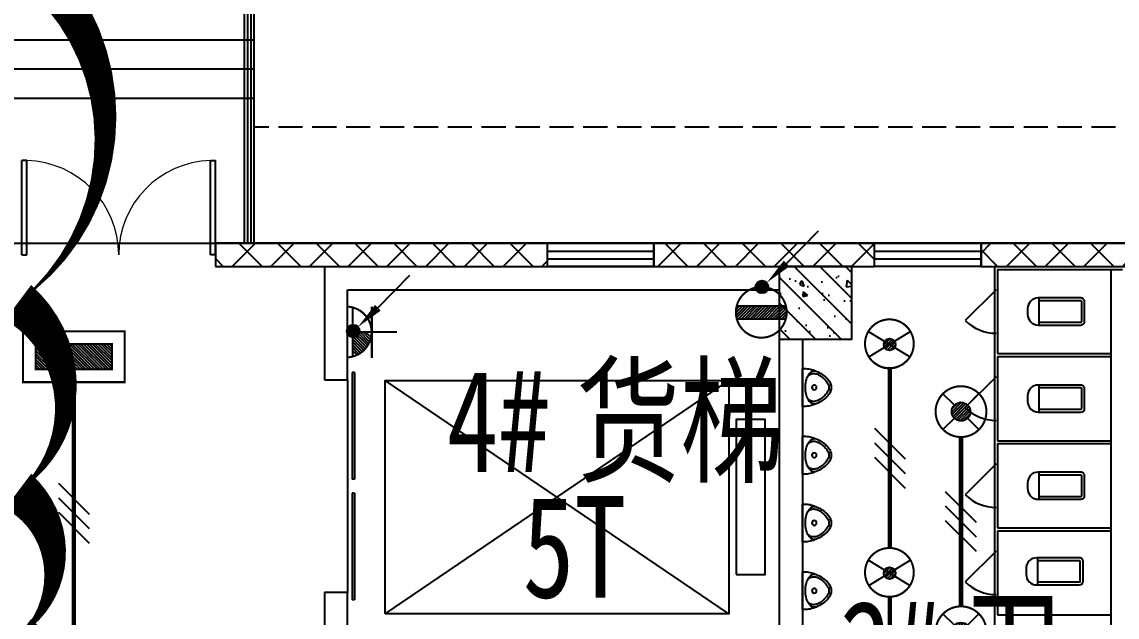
# Model space of a CAD drawing. Header units: millimetres. Extents: x -633009578 to 5705885, y -633235091 to 2571734.
# Drawn here: x 2893720 to 2905035, y 2192212 to 2198362 of the extents above; entities that cross this region are included whole.
import ezdxf

# ---------------------------------------------------------------- set-up
doc = ezdxf.new("R2010")
doc.units = ezdxf.units.MM
doc.header["$LTSCALE"] = 1000
doc.header["$MEASUREMENT"] = 0
doc.linetypes.add('DASH', pattern=[0.35, 0.25, -0.1])
doc.layers.get('0').update_dxf_attribs({"color": 9})
for name, color, linetype in [('3T_WOOD', 21, 'Continuous'), ('A-COLUM(柱)', 255, 'Continuous'), ('A-DOOR(门）', 4, 'Continuous'), ('A-F-AREA(计算)', 5, 'Continuous'), ('A-HATH(填充)', 8, 'Continuous'), ('A-LM-RAIL(栏杆)', 167, 'Continuous'), ('A-LVTY(厨卫)', 8, 'Continuous'), ('A-ST-O(室外)', 54, 'Continuous'), ('A-STAR(楼梯)', 51, 'Continuous'), ('A-TEXT(房间)', 243, 'Continuous'), ('A-WALL(墙)', 255, 'Continuous'), ('A-WINDOW（窗）', 4, 'Continuous'), ('DIM_MODI', 6, 'Continuous'), ('WALL', 9, 'Continuous'), ('电-弱电平面-箭头', 3, 'Continuous'), ('电-强电平面-标注', 3, 'Continuous'), ('电-强电平面-线缆', 3, 'Continuous'), ('设备-动力', 3, 'Continuous'), ('设备-插座', 3, 'Continuous'), ('设备-照明', 3, 'Continuous')]:
    doc.layers.add(name, color=color, linetype=linetype)
doc.styles.add('_TCH', font='simhei.ttf', dxfattribs={"width": 0.75, "bigfont": 'hztxt.shx'})
doc.styles.add('IDQSTYLE', font='simhei.ttf', dxfattribs={"width": 0.707, "bigfont": 'hztxt.shx'})
pattern_1 = [(45, (-1310357.920547368, -13.22285339003429), (-200.0002033111466, 200.0002033111467), []), (135, (-1310357.920547368, -13.22285339003429), (-200.0002033111467, -200.0002033111466), [])]

# ---------------------------------------------------------------- blocks, each defined once
blk = doc.blocks.new('_LV6')
for p, q in [((99.78343880523971, -300), (-99.78343880523971, -300)), ((99.78343880524335, -330), (-99.78343880524335, -330)), ((-139.7834388052397, -340), (-139.7834388052361, -779.6564289797607)), ((-109.7834388052433, -340), (-109.7834388052397, -769.6564289797607)), ((109.7834388052433, -769.6564289797607), (109.7834388052433, -340)), ((139.7834388052433, -779.6564289797607), (139.7834388052397, -340)), ((139.7834388052433, -769.6564289797607), (-139.7834388052397, -769.6564289797607)), ((-29.78343880523607, -889.6564289797607), (29.78343880524335, -889.6564289797607))]:
    blk.add_line(p, q)
for centre, radius, start, end in [((-99.78343880523971, -340), 40, 90, 180.0000000000002), ((-99.78343880524335, -340), 10, 90, 180.0000000000002), ((99.78343880523971, -340), 40, 2.398081733190338e-13, 90), ((99.78343880524335, -340), 10, 0, 90), ((-29.78343880523607, -779.6564289797607), 110, 180, 270), ((29.78343880524335, -779.6564289797607), 110, 270, 0)]:
    blk.add_arc(centre, radius, start, end)
blk = doc.blocks.new('$plan$00000387')
for points in [[(-195.1053413768082, -0.0007896247711869364), (195.1053413768082, 0.0007896247707321891, -0.056281), (192.2349483853259, -62.07158893748328, -0.051243), (175.2703486377404, -125.5748806645047, -0.047086), (143.6831082538288, -189.724628874892, -0.038643), (109.2489721777902, -237.0609902997553, -0.050944), (77.11679163034205, -267.7759659795192, -0.073316), (36.52038586093977, -290.7338367186967, -0.092337), (0.001018339326947171, -297.5362265440604, -0.092337), (-36.51803354920821, -290.7341323159712, -0.073316), (-77.11462417741222, -267.776590178973, -0.050944), (-109.2474259731857, -237.0618745823472, -0.038643), (-143.6819452275654, -189.7257908973352, -0.047086), (-175.269704824098, -125.5762993672297, -0.051243), (-192.2348186147988, -62.07314493917374, -0.056281)], [(0.0004063761161887669, -146.3291454144546, 0.999985), (0.0002089799604618747, -97.55313528460101, 0.999985)]]:
    blk.add_lwpolyline(points, format="xyb", close=True)
for points in [[(-169.3906686580854, -140.1226315288268, -0.078162), (-170.9980199055512, -114.6377667698976, -0.158684), (-159.1263041735847, -87.15485956814655, -0.087457), (-117.404978437914, -53.84085994681891, -0.073385), (-70.49119853318143, -36.56470876068397, -0.051629), (0.0003042701246158686, -29.26612660759247), (0.0003042701246158686, -29.26612660759247, -0.051629), (70.49149449189827, -36.56413818386, -0.073385), (117.4050415866323, -53.83990962471171, -0.087457), (159.1270096202247, -87.15357250312127, -0.158684), (170.9989478331345, -114.6363836417117, -0.078162), (169.3918028553499, -140.1212604160505)], [(117.0630501052547, -53.65384373908455, -0.099174), (138.5356947175851, -84.86577428893679, -0.110283), (144.8304822659725, -118.461657304113, -0.092873), (136.0170142026468, -157.9354627454745, -0.05733), (119.0399966660161, -187.626263302564, -0.037877), (85.37168024390257, -226.8225566132141, -0.072182), (35.33205354717484, -264.1794573646985, -0.124936), (0.001291311165005027, -273.1480356215775), (0.001291311165005027, -273.1480356215775, -0.124936), (-35.32991617790412, -264.1797433356796, -0.072182), (-85.36984427394054, -226.8232476352587, -0.037877), (-119.0384779452529, -187.6272268447183, -0.05733), (-136.0157358103124, -157.9365637070459, -0.092873), (-144.8298950764129, -118.4628296054302, -0.110283), (-138.5353804395845, -84.8668946738876, -0.099174), (-117.0629874684723, -53.65479130090807)]]:
    blk.add_lwpolyline(points, format="xyb")
blk = doc.blocks.new('$DORLIB2D$00000127')
at = {"color": 0}
for points in [[(-0.5333333333328483, 0.7948983154366971), (-0.5333333333328483, 0.690405644187237)], [(-0.03333333333284827, 0.7948983154366971), (-0.5333333333328483, 0.7948983154366971)], [(-0.03333333333284827, 0.7948983154366971), (-0.03333333333284827, 0.690405644187237)], [(0.5333333333328483, 0.7948983154366971), (0.03333333333284827, 0.7948983154366971)], [(0.03333333333284827, 0.7948983154366971), (0.03333333333284827, 0.690405644187237)], [(0.5333333333328483, 0.7948983154366971), (0.5333333333328483, 0.690405644187237)], [(-0.03333333333284827, 0.690405644187237), (-0.5333333333328483, 0.690405644187237)], [(0.5333333333328483, 0.690405644187237), (0.03333333333284827, 0.690405644187237)], [(0.5, 0.4999999999999858), (-0.5, 0.4999999999999858)]]:
    blk.add_lwpolyline(points, dxfattribs=at)
blk = doc.blocks.new('$DorLib2D$00000114')
at = {"color": 0}
blk.add_line((0.4999999999999964, 3.552713678800501e-15), (-0.2071067811864751, 0.7071067811864857), dxfattribs=at)
blk.add_arc((0.5000000000013856, -1.154631945610163e-12), 1.000000000001696, 135, 180, dxfattribs=at)
blk = doc.blocks.new('$DorLib2D$00000002')
for p, q in [((-0.5, -5.684341886080802e-17), (-0.5000000000000007, 0.4875)), ((-0.4750000000000007, 0.4875), (-0.5000000000000007, 0.4875)), ((-0.475, -2.842170943040401e-17), (-0.4750000000000007, 0.4875)), ((0.475, -2.842170943040401e-17), (0.4750000000000007, 0.4875)), ((0.4750000000000007, 0.4875), (0.5000000000000007, 0.4875)), ((0.5, -5.684341886080802e-17), (0.5000000000000007, 0.4875)), ((-0.5, -5.684341886080802e-17), (-0.475, -2.842170943040401e-17)), ((0.5, -5.684341886080802e-17), (0.475, -2.842170943040401e-17))]:
    blk.add_line(p, q)
at = {"lineweight": 13}
for centre, start, end in [((-0.4875, -4.263256414560601e-17), 0, 88.53071641864632), ((0.4875, -4.263256414560601e-17), 91.4692835813537, 180)]:
    blk.add_arc(centre, 0.4875, start, end, dxfattribs=at)
blk = doc.blocks.new('$TCHSYS$WIN2D')
for p, q in [((-0.5, 0.5), (0.5, 0.5)), ((-0.5, 0.5), (-0.4999999999999999, -0.5)), ((0.5, 0.5), (0.4999999999999998, -0.5)), ((0.5, 0.1666666666666666), (-0.5, 0.1666666666666666)), ((0.5, -0.1666666666666667), (-0.5, -0.1666666666666667)), ((-0.4999999999999999, -0.5), (0.5, -0.5))]:
    blk.add_line(p, q)
blk = doc.blocks.new('_FZH')
h = blk.add_hatch()
h.set_pattern_fill('钢筋混凝土', color=256, scale=0.1, style=0)
h.set_pattern_definition([(45, (0, 0), (-0.1767766952966369, 0.1767766952966369), []), (50, (0, 0), (0.7172601826007535, -0.06275213498259512), [0.07500000000000001, -0.8250000000000001]), (355, (0, 0), (-0.138751333613, 0.7521921337000119), [0.06, -0.66]), (100.4514, (0.05977168000000001, -0.00522934), (0.5785093817140216, 0.6894395420609536), [0.06374019, -0.701142112]), (46.1842, (0, 0.2), (1.067241048625645, -0.1655190143290181), [0.1125, -1.2375]), (96.6356, (0.088936745, 0.186206693), (0.9346627055487033, 0.9741178709004418), [0.095610288, -1.051713]), (351.1842, (0, 0.2), (0.9346619451336272, 0.9741186009253247), [0.09000000000000001, -0.9900000000000001]), (21, (0.1, 0.15), (0.5969070521184617, -0.4026188906653388), [0.07500000000000001, -0.8250000000000001]), (326, (0.1, 0.15), (0.2433153319215824, 0.7251500450468529), [0.06, -0.66]), (71.4514, (0.149742233, 0.116448394), (0.84022262858149, 0.3225304967099524), [0.06374019, -0.701142112]), (37.50000000000001, (0, 0), (0.01215985531729062, 0.3328938538313115), [0, -0.652, 0, -0.67, 0, -0.6625000000000001]), (7.499999999999999, (0, 0), (0.2630695374421486, 0.3944117118823603), [0, -0.382, 0, -0.637, 0, -0.2525]), (-32.5, (-0.223, 0), (0.533822436172409, -0.02255487173437976), [0, -0.25, 0, -0.78, 0, -1.035]), (-42.5, (-0.323, 0), (0.5831861693423862, 0.1001049823323177), [0, -0.325, 0, -0.518, 0, -0.735])])
h.paths.add_polyline_path([(-0.5, -0.5), (0.5, -0.5), (0.5, 0.5), (-0.5, 0.5)])
blk.add_lwpolyline([(-0.5, -0.5), (0.5, -0.5), (0.5, 0.5), (-0.5, 0.5)], close=True)
blk = doc.blocks.new('9-29-1')
at = {"layer": 'A-HATH(填充)'}
h = blk.add_hatch(dxfattribs=at)
h.set_pattern_fill('多孔材料', color=256, scale=100, style=0)
h.set_pattern_definition(pattern_1)
h.paths.add_polyline_path([(1239840.655555842, 1517857.113137871), (1243270.598289098, 1517857.113137871), (1243270.598289098, 1518097.113137871), (1239840.655555842, 1518097.113137871)])
h = blk.add_hatch(dxfattribs=at)
h.set_pattern_fill('多孔材料', color=256, scale=100, style=0)
h.set_pattern_definition(pattern_1)
h.paths.add_polyline_path([(1244370.598289098, 1517857.113137871), (1246650.598288589, 1517857.113137871), (1246650.598288589, 1518097.113137871), (1244370.598289098, 1518097.113137871)])
h = blk.add_hatch(dxfattribs=at)
h.set_pattern_fill('多孔材料', color=256, scale=100, style=0)
h.set_pattern_definition(pattern_1)
h.paths.add_polyline_path([(1247750.598288589, 1517857.113137871), (1250030.598287572, 1517857.113137871), (1250030.598287572, 1518097.113137871), (1247750.59828859, 1518097.113137871)])
at = {"layer": 'A-DOOR(门）'}
blk.add_line((1237840.655555842, 1518097.113137867), (1239840.655555842, 1518097.113137867), dxfattribs=at)
at = {"layer": 'A-F-AREA(计算)'}
blk.add_lwpolyline([(1121700.598288358, 1518097.113137865), (1255980.598288358, 1518097.113137865), (1255980.598288358, 1382017.113137865), (1121700.598288358, 1382017.113137865)], close=True, dxfattribs=at)
at = {"layer": 'A-LM-RAIL(栏杆)'}
blk.add_lwpolyline([(1240175.655555831, 1518097.113137887), (1240175.655555794, 1522797.113548017), (1240205.655555794, 1522797.113548017), (1240205.655555832, 1518097.113137887)], dxfattribs=at)
at = {"layer": 'A-LVTY(厨卫)'}
for p, q in [((1247890.59828858, 1517857.113137987), (1249210.598288357, 1517857.113137869)), ((1247890.59828858, 1517857.113137987), (1247890.598288269, 1516942.113137857)), ((1247920.598288037, 1517827.113137989), (1249210.598288357, 1517827.113137869)), ((1247920.598288037, 1517827.113137989), (1247920.598288041, 1516957.113137678)), ((1247890.598288263, 1516942.113137864), (1247890.598288266, 1516042.113137864)), ((1247920.598288041, 1516957.113137678), (1249090.598288222, 1516957.113137682)), ((1247920.598288584, 1516927.113138054), (1247920.598288587, 1516057.113137954)), ((1247920.598288584, 1516927.113138054), (1249090.598288222, 1516927.113138058)), ((1247890.598288266, 1516042.113137864), (1247890.59828827, 1515142.113137864)), ((1247920.598288587, 1516057.113137954), (1249090.598288352, 1516057.113137959)), ((1247920.598288045, 1516027.113137956), (1247920.598288048, 1515157.113138017)), ((1247920.598288045, 1516027.113137956), (1249090.598288352, 1516027.113137961)), ((1247890.598288266, 1515142.113137864), (1247890.59828827, 1514242.113137864)), ((1247920.598288048, 1515157.113138017), (1249090.598288352, 1515157.113138021)), ((1247920.598288591, 1515127.113138019), (1247920.598288595, 1514257.113137912)), ((1247920.598288591, 1515127.113138019), (1249090.598288352, 1515127.113138023)), ((1247890.598288266, 1514242.113137864), (1247890.59828827, 1513342.113137864)), ((1247920.598288595, 1514257.113137912), (1249090.598288352, 1514257.113137916))]:
    blk.add_line(p, q, dxfattribs=at)
at = {"layer": 'A-ST-O(室外)', "linetype": 'DASH'}
blk.add_lwpolyline([(1250540.597794172, 1519297.113091489), (1240240.655555821, 1519297.113095197)], dxfattribs=at)
at = {"layer": 'A-STAR(楼梯)'}
for points in [[(1240140.655555832, 1518097.113137887), (1240140.655555794, 1522697.113548017)], [(1240240.655555832, 1518097.113137887), (1240240.655555794, 1522697.113548018)], [(1240240.655555813, 1520197.113547929), (1237440.655555855, 1520197.113547916)], [(1240240.655555815, 1519897.113547929), (1237440.655555858, 1519897.113547916)], [(1237440.655555829, 1519597.113053829), (1240240.655555829, 1519597.113547911)], [(1245144.894652286, 1514269.67631053), (1241594.894652286, 1516679.67631053)], [(1241594.894652286, 1514269.67631053), (1245144.894652286, 1516679.67631053)]]:
    blk.add_lwpolyline(points, dxfattribs=at)
for points in [[(1241594.894652286, 1514269.67631053), (1241594.894652286, 1516679.67631053), (1245144.894652286, 1516679.67631053), (1245144.894652286, 1514269.67631053)], [(1245220.669490343, 1514674.67631053), (1245520.669490343, 1514674.67631053), (1245520.669490343, 1516274.67631053), (1245220.669490343, 1516274.67631053)]]:
    blk.add_lwpolyline(points, close=True, dxfattribs=at)
at = {"layer": 'A-WALL(墙)'}
for p, q in [((1240965.598295384, 1517857.11313769), (1240965.598295454, 1516687.113138024)), ((1240965.598295384, 1517857.11313769), (1245665.598287918, 1517857.113137651)), ((1249090.598288222, 1517827.113137864), (1249090.598288357, 1516942.113137869)), ((1241205.598295216, 1516687.113138024), (1241205.598295274, 1517617.113137748)), ((1241205.598295274, 1517617.113137748), (1245665.598288189, 1517617.113137748)), ((1245665.598288182, 1517107.113137495), (1245665.598288184, 1513587.113137861)), ((1245905.598288138, 1517107.113137495), (1245905.598288233, 1513467.113137515)), ((1249090.598288357, 1516942.113137869), (1249090.598288357, 1516042.113137869)), ((1240965.598295454, 1516687.113138024), (1241205.598295216, 1516687.113138024)), ((1249090.598288357, 1516042.113137869), (1249090.598288357, 1515142.113137869)), ((1249090.598288357, 1515142.113137869), (1249090.598288357, 1514242.113137869)), ((1241205.598295216, 1514487.113138024), (1240965.59829544, 1514487.113138024)), ((1240965.59829544, 1514487.113138024), (1240965.598295357, 1513467.113137793)), ((1241205.598295274, 1513587.113137861), (1241205.598295216, 1514487.113138024)), ((1249090.598288357, 1514242.113137869), (1249090.598288357, 1513342.113137869))]:
    blk.add_line(p, q, dxfattribs=at)
at = {"layer": 'DIM_MODI'}
blk.add_lwpolyline([(1215425.620910905, 1503085.779319126, 0, 450, 0.5), (1218275.620910905, 1503085.779319126, 0, 450, 0.5), (1221125.620910905, 1503085.779319126, 0, 450, 0.5), (1224275.620910905, 1503085.779319126, 0, 450, 0.5), (1227125.620910905, 1503085.779319126, 0, 450, 0.5), (1229975.620910905, 1503085.779319126, 0, 450, 0.5), (1231475.620910905, 1503085.779319126, 0, 450, 0.5), (1233725.620910905, 1503085.779319126, 0, 450, 0.5), (1235525.620910905, 1503085.779319126, 0, 450, 0.5), (1237775.620910905, 1503085.779319126, 0, 450, 0.5), (1237801.420044975, 1503085.779319126, 0, 450, 0.5), (1237801.420044975, 1505485.779319126, 0, 450, 0.5), (1237801.420044975, 1509085.779319126, 0, 450, 0.5), (1237801.420044975, 1511335.779319126, 0, 450, 0.5), (1237801.420044975, 1514035.779319126, 0, 450, 0.5), (1237801.420044975, 1515535.779319126, 0, 450, 0.5), (1237801.420044975, 1517485.779319126, 0, 450, 0.5), (1237801.420044975, 1521085.779319126, 0, 450, 0.5)], format="xyseb", dxfattribs=at)
at = {"layer": 'WALL'}
for p, q in [((1243270.598289098, 1518097.113137871), (1239840.655555842, 1518097.113137871)), ((1239840.655555842, 1518097.113137871), (1239840.655555842, 1517857.113137871)), ((1243270.598289098, 1517857.113137871), (1243270.598289098, 1518097.113137871)), ((1246650.598288589, 1518097.113137871), (1244370.598289098, 1518097.113137871)), ((1244370.598289098, 1518097.113137871), (1244370.598289098, 1517857.113137871)), ((1246650.598288589, 1517857.113137871), (1246650.598288589, 1518097.113137871)), ((1250030.598287572, 1518097.113137871), (1247750.59828859, 1518097.113137871)), ((1247750.59828859, 1518097.113137871), (1247750.598288589, 1517857.113137871)), ((1239840.655555842, 1517857.113137871), (1243270.598289098, 1517857.113137871)), ((1244370.598289098, 1517857.113137871), (1246650.598288589, 1517857.113137871)), ((1247750.598288589, 1517857.113137871), (1250030.598287572, 1517857.113137871))]:
    blk.add_line(p, q, dxfattribs=at)
at = {"layer": 'A-COLUM(柱)', "xscale": 750, "yscale": 750, "zscale": 750, "rotation": 270}
blk.add_blockref('_FZH', (1246040.598288357, 1517482.113137868), dxfattribs=at)
at = {"layer": 'A-DOOR(门）', "xscale": 2000, "yscale": 2000, "zscale": 2000}
blk.add_blockref('$DorLib2D$00000002', (1238840.655555842, 1517977.113137867), dxfattribs=at)
at = {"layer": 'A-DOOR(门）', "xscale": -2200, "yscale": 240, "zscale": 2200, "rotation": 270}
blk.add_blockref('$DORLIB2D$00000127', (1241085.598295357, 1515587.113137792), dxfattribs=at)
at = {"layer": 'A-LVTY(厨卫)', "xscale": 450, "yscale": 450, "zscale": 100}
for p, rotation in [((1247905.598288265, 1517392.113137858), 90.00000000021647), ((1247905.598288262, 1516492.113137865), 90.00000000021673), ((1247905.598288266, 1515592.113137865), 90.00000000021673), ((1247905.598288268, 1514692.113137864), 90.000000000215)]:
    blk.add_blockref('$DorLib2D$00000114', p, dxfattribs=dict(at, rotation=rotation))
at = {"layer": 'A-LVTY(厨卫)'}
for name, p, rotation in [('_LV6', (1249120.599271311, 1517392.113137963), 269.9999999999999), ('$plan$00000387', (1245905.598801624, 1516607.113195732), 90.00000000000001), ('_LV6', (1249120.599271308, 1516492.11313797), 270), ('$plan$00000387', (1245905.598801624, 1515907.113195732), 90.00000000000001), ('_LV6', (1249120.599271312, 1515592.11313797), 270), ('$plan$00000387', (1245905.598801624, 1515207.113195732), 90.00000000000001), ('_LV6', (1249105.59927136, 1514707.113137922), 270), ('$plan$00000387', (1245905.598801624, 1514507.113195732), 90.00000000000001)]:
    blk.add_blockref(name, p, dxfattribs=dict(at, rotation=rotation))
at = {"layer": 'A-WINDOW（窗）', "extrusion": (0, 0, -1), "xscale": -1100, "yscale": 240, "zscale": 1100, "rotation": 180}
for p in [(-1243820.598289152, 1517977.113137868), (-1247200.598288413, 1517977.113137868)]:
    blk.add_blockref('$TCHSYS$WIN2D', p, dxfattribs=at)
at = {"layer": 'A-TEXT(房间)', "style": '_TCH', "width": 0.75}
for s, p in [('货梯', (1243567.985223925, 1515735.444128239)), ('4#', (1242229.235223925, 1515735.444128239)), ('5T', (1243013.493663087, 1514435.17983447)), ('卫', (1247551.898638196, 1513352.741307434)), ('2#', (1246291.898638196, 1513352.741307434))]:
    blk.add_text(s, height=1050, dxfattribs=at).set_placement(p)
blk = doc.blocks.new('*X150')
at = {"color": 0, "linetype": 'Continuous'}
for p, q in [((279.9420860686181, 223.0907008612197), (280.8979156011271, 224.0465303937287)), ((279.9854805002326, 222.8512525803596), (281.1373638819872, 224.0031359621142)), ((279.9868669209781, 223.4183244260543), (280.5702920362925, 224.0017495413687)), ((280.0743412491943, 222.6572706168466), (281.3313458455001, 223.9142752131524)), ((280.1974871625503, 222.497573817728), (281.4910426446187, 223.7911292997965)), ((280.3519451819565, 222.3691891246596), (281.6194273376872, 223.6366712803903)), ((280.539796743254, 222.2741979734825), (281.7144184888643, 223.4488197190928)), ((280.7702917107533, 222.2218502285072), (281.7667662338396, 223.2183247515934)), ((281.0759642864814, 222.2446800917606), (281.7439363705861, 222.9126521758653))]:
    blk.add_line(p, q, dxfattribs=at)
blk = doc.blocks.new('HC000061')
at = {"color": 0, "linetype": 'Continuous'}
for p, q in [((-0.655530613370388, 0.6381189538353738), (-1.771203499631326, 1.764323712616999)), ((1.767766952962234, 1.767766952962347), (0.6468833682913555, 0.6468833682914692)), ((-0.6554506590218239, -0.6382010795241513), (-1.771171542393972, -1.764355793885329)), ((0.6468833682801005, -0.6468833682798731), (1.767766952964394, -1.767766952964166))]:
    blk.add_line(p, q, dxfattribs=at)
at = {"color": 0, "linetype": 'Continuous', "const_width": 0.2}
blk.add_lwpolyline([(1.767766952966383, -1.767766952966212, 0.1989123673796617), (2.5, 2.273736754432321e-13, 0.1989123673796613), (1.767766952966326, 1.767766952966554, 0.1989123673796529), (5.710751695749348e-14, 2.500000000000114, 0.1989123673796647), (-1.767766952966326, 1.767766952966554, 0.1989123673796613), (-2.5, 2.275688047292222e-13, 0.1989123673796761), (-1.767766952966327, -1.767766952966212, 0.198912367379672), (5.627316917566264e-14, -2.499999999999886, 0.1989123673796541)], format="xyb", close=True, dxfattribs=at)
at = {"color": 0, "linetype": 'Continuous'}
blk.add_circle((5.684341886080801e-14, 2.273736754432321e-13), 0.9148312326998418, dxfattribs=at)
blk.add_blockref('*X150', (-280.8559544658493, -223.1326619964972), dxfattribs=at)
at = {"color": 0, "style": 'IDQSTYLE', "width": 0.7}
blk.add_attdef('PSFHATT', (4.50000001, -2.500000009999886), '', height=2.5, dxfattribs=at)
blk = doc.blocks.new('*X159')
at = {"color": 0, "linetype": 'Continuous'}
for p, q in [((292.887994045295, 135.6274459094068), (293.516320533106, 136.2557723972178)), ((292.952224463849, 135.4088336154862), (293.7349328270265, 136.1915419786637)), ((292.9956283900541, 136.0179229666405), (293.1258434758722, 136.1481380524586)), ((293.0755886594741, 135.2493550986367), (293.8944113438761, 136.0681777830387)), ((293.2494900660814, 135.1404137927693), (294.0033526497434, 135.8942763764314)), ((293.4911899527468, 135.0992709669601), (294.0444954755525, 135.6525764897659))]:
    blk.add_line(p, q, dxfattribs=at)
blk = doc.blocks.new('HC000703')
at = {"color": 0, "linetype": 'Continuous', "const_width": 0.2000000000000002}
blk.add_lwpolyline([(-2.399999999999977, 0.05872925643336657, 1), (2.399999999999977, 0.05872925643336657, 1)], format="xyb", close=True, dxfattribs=at)
at = {"color": 0, "linetype": 'Continuous', "const_width": 0.2}
for points in [[(-2.074282131997677, 1.265938284269794), (2.022051310501354, -1.234061715730206)], [(2.074282131997734, 1.265938284269794), (-2.022051310501354, -1.234061715730206)]]:
    blk.add_lwpolyline(points, dxfattribs=at)
at = {"color": 0, "linetype": 'Continuous'}
blk.add_circle((0.02097265619840982, -0.0127996515010409), 0.5796574060804803, dxfattribs=at)
blk.add_arc((3.410605131648481e-12, 0.05872925643825511), 2.400000000004948, 224.6186283858651, 315.1351718326803, dxfattribs=at)
blk.add_blockref('*X159', (-293.4444389024706, -135.6911545353449), dxfattribs=at)
at = {"color": 0, "style": 'IDQSTYLE', "width": 0.7}
blk.add_attdef('PSFHATT', (4.400000009999977, -2.341270753566693), '', height=2.5, dxfattribs=at)
blk = doc.blocks.new('*X167')
at = {"color": 0, "linetype": 'Continuous'}
for p, q in [((282.1351194197267, 228.1121613370744), (282.788461359996, 228.7655032773438)), ((282.1375325831522, 227.8317317880253), (283.0713040724706, 228.7655032773438)), ((282.1645809804571, 228.4244656102795), (282.5056186475214, 228.7655032773438)), ((282.1803573023538, 227.5917137947523), (283.3541467849452, 228.7655032773438)), ((282.1940425411876, 228.7367698834846), (282.2227759350467, 228.7655032773438)), ((282.371306935727, 227.4998207156509), (283.6369894974198, 228.7655032773438)), ((282.6541496482016, 227.4998207156509), (283.9198322098945, 228.7655032773438)), ((282.9369923606762, 227.4998207156509), (284.2026749223691, 228.7655032773438)), ((283.2198350731508, 227.4998207156509), (284.4855176348437, 228.7655032773438)), ((283.5026777856254, 227.4998207156509), (284.7683603473183, 228.7655032773438)), ((283.7855204981, 227.4998207156509), (285.051203059793, 228.7655032773438)), ((284.0683632105747, 227.4998207156509), (285.3340457722675, 228.7655032773438)), ((284.3512059230493, 227.4998207156509), (285.6168884847422, 228.7655032773438)), ((284.6340486355239, 227.4998207156509), (285.8997311972168, 228.7655032773438)), ((284.9168913479985, 227.4998207156509), (286.1825739096914, 228.7655032773438)), ((285.1997340604731, 227.4998207156509), (286.4654166221661, 228.7655032773438)), ((285.4825767729478, 227.4998207156509), (286.7482593346406, 228.7655032773438)), ((285.7654194854224, 227.4998207156509), (287.0311020471153, 228.7655032773438)), ((286.048262197897, 227.4998207156509), (287.0747267816487, 228.5262852994026)), ((286.3311049103716, 227.4998207156509), (287.1101021841678, 228.278817989447)), ((286.6139476228462, 227.4998207156509), (287.0925480438297, 227.9784211366343)), ((286.8967903353209, 227.4998207156509), (287.058058273935, 227.6610886542651))]:
    blk.add_line(p, q, dxfattribs=at)
blk = doc.blocks.new('HC000060')
at = {"color": 0, "linetype": 'Continuous'}
for p, q in [((-2.409201328935637, 0.632841280846435), (-2.487305495367423, -0.1950939787584502)), ((-2.409201328935637, 0.632841280846435), (2.434576153643775, 0.632841280846435)), ((2.512722873746839, 0.08616881272882893), (2.434576153643775, 0.632841280846435)), ((2.434576153643775, -0.6328412808464918), (2.512722873746839, 0.08616881272882893)), ((-2.487305495367423, -0.1950939787584502), (-2.409201328935637, -0.6328412808464918)), ((-2.409201328935637, -0.6328412808464918), (2.434576153643775, -0.6328412808464918))]:
    blk.add_line(p, q, dxfattribs=at)
at = {"color": 0, "linetype": 'Continuous', "const_width": 0.2}
blk.add_lwpolyline([(1.767766952966383, -1.76776695296644, 0.1989123673796617), (2.5, 0, 0.1989123673796613), (1.767766952966326, 1.767766952966326, 0.198912367379653), (5.688547235257176e-14, 2.499999999999943, 0.1989123673796647), (-1.767766952966326, 1.767766952966327, 0.1989123673796613), (-2.5, 1.951292859901378e-16, 0.1989123673796761), (-1.767766952966326, -1.76776695296644, 0.1989123673796719), (5.605112457073696e-14, -2.500000000000057, 0.1989123673796541)], format="xyb", close=True, dxfattribs=at)
at = {"color": 0, "linetype": 'Continuous'}
blk.add_blockref('*X167', (-284.6059544658493, -228.1326619964973), dxfattribs=at)
at = {"color": 0, "style": 'IDQSTYLE', "width": 0.7}
blk.add_attdef('PSFHATT', (4.512722873746839, -2.500000010000057), '', height=2.5, dxfattribs=at)
blk = doc.blocks.new('*X132')
at = {"color": 0, "linetype": 'Continuous'}
for p, q in [((192.590110055903, 446.7242872143482), (193.9264208598343, 448.0605980182795)), ((192.6512440212146, 447.2096852483717), (193.4410228258108, 447.9994640529679)), ((192.666080612941, 446.3759937026742), (194.2747143715083, 447.9846274612416)), ((192.8122309321682, 446.0978799531896), (194.552828120993, 447.8384771420143)), ((193.0126674313866, 445.874052383696), (194.7766556904866, 447.6380406427959)), ((193.2651240367983, 445.7022449203958), (194.9484631537868, 447.3855840373842)), ((193.5780466605768, 445.5909034754624), (195.0598045987202, 447.0726614136058)), ((193.9838870800477, 445.5724798262212), (195.0782282479613, 446.6668209941349))]:
    blk.add_line(p, q, dxfattribs=at)
blk = doc.blocks.new('HC001446')
at = {"color": 0, "linetype": 'Continuous'}
blk.add_line((5.527270022789651, 5.473665066578945), (2.421777122314836, 2.298687544782609), dxfattribs=at)
blk.add_lwpolyline([(2.421777122314836, 2.298687544782609, 0.8, 0, 0), (0.4698776614111466, 0.4121164681388052, 0, 0, 0)], format="xyseb", dxfattribs=at)
blk.add_circle((0, 0), 0.625, dxfattribs=at)
at = {"color": 0, "linetype": 'Continuous', "xscale": 0.5, "yscale": 0.5, "zscale": 0.5}
blk.add_blockref('*X132', (-96.91845018383214, -223.4069038532592), dxfattribs=at)
at = {"color": 0, "style": 'IDQSTYLE', "width": 0.7}
blk.add_attdef('PSFHATT', (7.527270022789651, -0.62500001), '', height=2.5, dxfattribs=at)
blk = doc.blocks.new('HC000136')
at = {"color": 0, "linetype": 'Continuous'}
for p, q in [((-2.263127864574926, 3.93780780054658), (-1.824413961169739, 4.37652170395188)), ((-2.166171642377776, 3.751921310269552), (-1.541571248695163, 4.37652170395188)), ((-2.056623188829235, 3.578627051343346), (-1.258728536220588, 4.37652170395188)), ((-1.935167161310801, 3.417240366387034), (-0.9758858237460117, 4.37652170395188)), ((-1.802207139847269, 3.267357675375933), (-0.6930431112714359, 4.37652170395188)), ((-1.657908623596541, 3.128813479151916), (-0.4102003987968601, 4.37652170395188)), ((-1.502215697701104, 3.001663692572663), (-0.1273576863222843, 4.37652170395188)), ((-1.334845464380123, 2.886191213419067), (0.1554850261522915, 4.37652170395188)), ((-1.155258892497841, 2.782935072827001), (0, 3.938193965324729)), ((-0.9626006818002679, 2.692750571049828), (0, 3.655351252850153)), ((-0.7555910368541845, 2.616917503521506), (0, 3.372508540375577)), ((-0.5323327753721969, 2.557333052528577), (0, 3.089665827900888))]:
    blk.add_line(p, q, dxfattribs=at)
at = {"color": 0, "linetype": 'Continuous', "const_width": 0.2}
blk.add_lwpolyline([(-2.5, 4.999999999999943, 0.198912367379654), (-1.767766952966212, 3.232233047033617, 0.1989123673796558), (-9.033165925335943e-16, 2.500000000000057, 0.1989123673796559), (1.767766952966213, 3.232233047033617, 0.1989123673796541), (2.5, 4.999999999999942)], format="xyb", dxfattribs=at)
for points in [[(-2.421006983541702, 4.352913575506307), (2.41480416581453, 4.352913575506307)], [(0, 2.476391871554483), (0, 4.306405978417899)], [(-2.549372027147456, 2.476391871554483), (2.483025305961291, 2.476391871554483)], [(0, 2.500000000000057), (0, 0)]]:
    blk.add_lwpolyline(points, dxfattribs=at)
at = {"color": 0, "style": 'IDQSTYLE', "width": 0.7}
blk.add_attdef('PSFHATT', (4.500000010000001, 0), '', height=2.5, dxfattribs=at)
blk = doc.blocks.new('*X353')
at = {"color": 0, "linetype": 'Continuous'}
for p, q in [((277.1059544658493, 221.9516255332986), (279.536990929048, 224.3826619964973)), ((277.1059544658493, 222.2344682457732), (279.2541482165735, 224.3826619964973)), ((277.1059544658493, 222.5173109582479), (278.9713055040988, 224.3826619964973)), ((277.1059544658493, 222.8001536707225), (278.6884627916242, 224.3826619964973)), ((277.1059544658493, 223.0829963831971), (278.4056200791496, 224.3826619964973)), ((277.1059544658493, 223.3658390956717), (278.122777366675, 224.3826619964973)), ((277.1059544658493, 223.6486818081463), (277.8399346542004, 224.3826619964973)), ((277.1059544658493, 223.9315245206209), (277.5570919417257, 224.3826619964973)), ((277.1059544658493, 224.2143672330955), (277.2742492292511, 224.3826619964973)), ((277.3198336415227, 221.8826619964973), (279.8198336415227, 224.3826619964973)), ((277.6026763539973, 221.8826619964973), (280.1026763539973, 224.3826619964973)), ((277.8855190664719, 221.8826619964973), (280.3855190664719, 224.3826619964973)), ((278.1683617789465, 221.8826619964973), (280.6683617789466, 224.3826619964973)), ((278.4512044914212, 221.8826619964973), (280.9512044914212, 224.3826619964973)), ((278.7340472038958, 221.8826619964973), (281.2340472038958, 224.3826619964973)), ((279.0168899163704, 221.8826619964973), (281.5168899163704, 224.3826619964973)), ((279.299732628845, 221.8826619964973), (281.799732628845, 224.3826619964973)), ((279.5825753413196, 221.8826619964973), (282.0825753413196, 224.3826619964973)), ((279.8654180537943, 221.8826619964973), (282.3654180537943, 224.3826619964973)), ((280.1482607662689, 221.8826619964973), (282.6482607662689, 224.3826619964973)), ((280.4311034787435, 221.8826619964973), (282.9311034787435, 224.3826619964973)), ((280.7139461912181, 221.8826619964973), (283.2139461912181, 224.3826619964973)), ((280.9967889036927, 221.8826619964973), (283.4967889036927, 224.3826619964973)), ((281.2796316161674, 221.8826619964973), (283.7796316161674, 224.3826619964973)), ((281.5624743286419, 221.8826619964973), (284.062474328642, 224.3826619964973)), ((281.8453170411166, 221.8826619964973), (284.3453170411166, 224.3826619964973)), ((282.1281597535912, 221.8826619964973), (284.6059544658494, 224.3604567087555)), ((282.4110024660658, 221.8826619964973), (284.6059544658494, 224.0776139962809)), ((282.6938451785405, 221.8826619964973), (284.6059544658494, 223.7947712838063)), ((282.976687891015, 221.8826619964973), (284.6059544658494, 223.5119285713317)), ((283.2595306034897, 221.8826619964973), (284.6059544658494, 223.229085858857)), ((283.5423733159643, 221.8826619964973), (284.6059544658494, 222.9462431463824)), ((283.8252160284389, 221.8826619964973), (284.6059544658494, 222.6634004339078)), ((284.1080587409135, 221.8826619964973), (284.6059544658494, 222.3805577214332)), ((284.3909014533882, 221.8826619964973), (284.6059544658494, 222.0977150089586))]:
    blk.add_line(p, q, dxfattribs=at)
blk = doc.blocks.new('HC000062')
at = {"color": 0, "linetype": 'Continuous', "const_width": 0.2}
for points in [[(-4.97662087547036, 2.499999999999943), (5.023379124529697, 2.499999999999943), (5.023379124529697, -2.500000000000057), (-4.97662087547036, -2.500000000000057), (-4.97662087547036, 2.499999999999943)], [(-3.72662087547036, 1.25), (-3.72662087547036, -1.250000000000057), (3.773379124529697, -1.250000000000057), (3.773379124529697, 1.25), (-3.72662087547036, 1.25)]]:
    blk.add_lwpolyline(points, dxfattribs=at)
at = {"color": 0, "linetype": 'Continuous'}
blk.add_blockref('*X353', (-280.8325753413197, -223.1326619964974), dxfattribs=at)
at = {"color": 0, "style": 'IDQSTYLE', "width": 0.7}
blk.add_attdef('PSFHATT', (7.023379124529697, -2.500000000000057), '', height=2.5, dxfattribs=at)

msp = doc.modelspace()

# ---------------------------------------------------------------- linework, layer by layer
at = {"layer": '电-强电平面-标注'}
for p, q in [((2902527.888322484, 2194164.189936897), (2902846.086374016, 2193845.991885364)), ((2902527.888322484, 2194014.189936897), (2902846.086374016, 2193695.991885364)), ((2902527.888322484, 2193864.189936897), (2902846.086374016, 2193545.991885364)), ((2894096.683147412, 2193594.65740309), (2894414.881198945, 2193276.459351555)), ((2894096.683147412, 2193444.65740309), (2894414.881198945, 2193126.459351555)), ((2903581.59305718, 2193188.752999926), (2903263.395005646, 2193506.951051459)), ((2903581.59305718, 2193038.752999926), (2903263.395005646, 2193356.951051459)), ((2894096.683147412, 2193294.65740309), (2894414.881198945, 2192976.459351555)), ((2903581.59305718, 2192888.752999926), (2903263.395005646, 2193206.951051459))]:
    msp.add_line(p, q, dxfattribs=at)
at = {"layer": '电-强电平面-线缆', "color": 1, "linetype": 'Continuous', "const_width": 45}
for points in [[(2902686.987348249, 2192925.920021683), (2902686.987348251, 2194784.261800577)], [(2894255.782173178, 2191931.391710651), (2894255.782173178, 2194639.725043994)], [(2903422.494031413, 2194072.852025638), (2903422.494031413, 2192322.852025746)], [(2902686.987348249, 2190484.907898992), (2902686.987348251, 2192421.992004444)]]:
    msp.add_lwpolyline(points, dxfattribs=at)

# ---------------------------------------------------------------- block references
at = {"layer": '3T_WOOD'}
msp.add_blockref('9-29-1', (1655879.395743424, 677977.51603476), dxfattribs=at)
at = {"layer": '电-弱电平面-箭头', "color": 4, "xscale": 105, "yscale": 105, "zscale": 105}
for p in [(2901366.127584145, 2195624.022964625), (2897143.463533632, 2195166.851137696)]:
    msp.add_blockref('HC001446', p, dxfattribs=at)
at = {"layer": '设备-动力', "xscale": 105, "yscale": 105, "zscale": 105}
for p in [(2902682.728432834, 2195030.059237271), (2902682.728432834, 2192667.789441138)]:
    msp.add_blockref('HC000703', p, dxfattribs=at)
at = {"layer": '设备-插座', "xscale": 105, "yscale": 105, "zscale": 105, "rotation": 90}
msp.add_blockref('HC000136', (2897595.56795921, 2195157.955563288), dxfattribs=at)
at = {"layer": '设备-照明', "xscale": 105, "yscale": 105, "zscale": 105}
for name, p in [('HC000060', (2901359.378501719, 2195361.609741089)), ('HC000061', (2903422.494031429, 2194335.352025628)), ('HC000061', (2903422.494031429, 2192060.352025747))]:
    msp.add_blockref(name, p, dxfattribs=at)
at = {"layer": '设备-照明', "xscale": -105, "yscale": 105, "zscale": 105, "rotation": 180}
msp.add_blockref('HC000062', (2894253.327365102, 2194902.225043994), dxfattribs=at)

doc.saveas('drawing.dxf')
